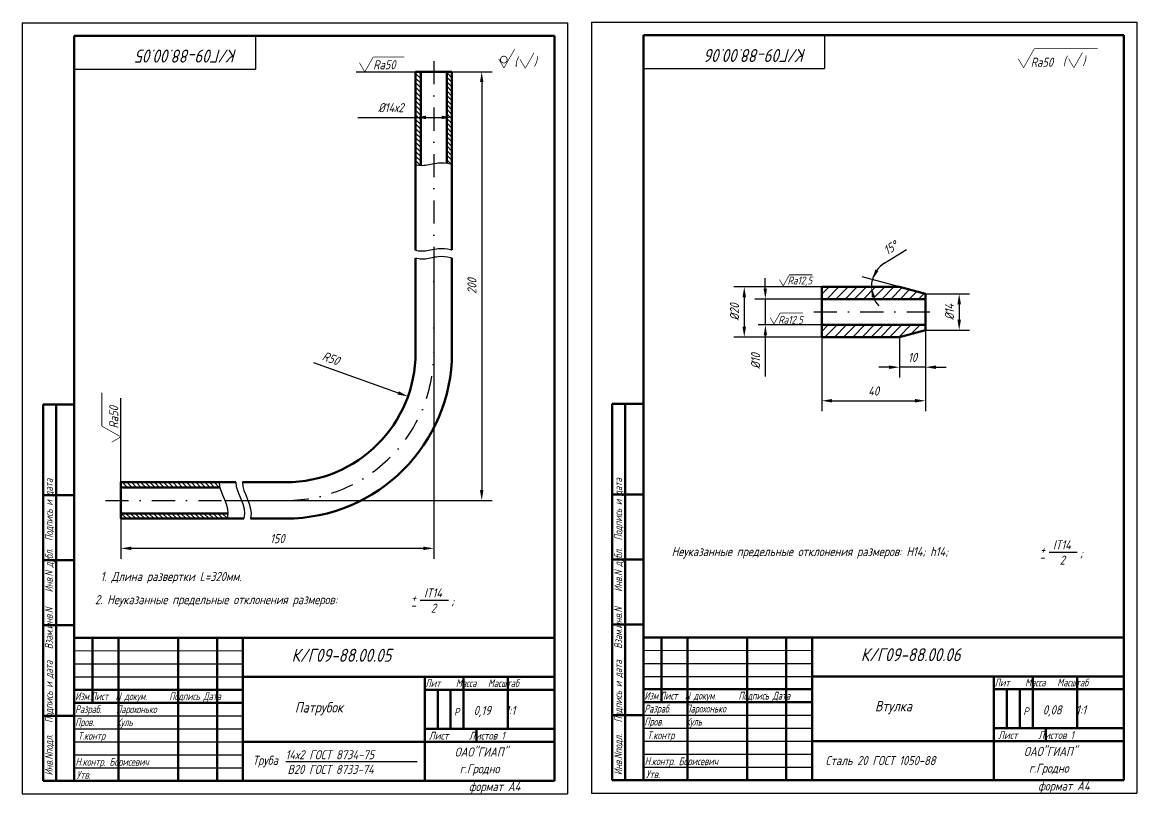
# Model space of a CAD drawing. Header units: inches. Extents: x 1065 to 7392, y 1020 to 3127.
# Drawn here: x 6845.6 to 7274.9, y 2294.4 to 2591.6 of the extents above; entities that cross this region are included whole.
import ezdxf

# ---------------------------------------------------------------- set-up
doc = ezdxf.new("R2010")
doc.units = ezdxf.units.IN
doc.header["$LTSCALE"] = 0.7
doc.header["$MEASUREMENT"] = 0
doc.linetypes.add('DASHDOT', pattern=[25.4, 12.7, -6.35, 0, -6.35])
doc.linetypes.add('HIDDEN', pattern=[9.525, 6.35, -3.175])
doc.styles.add('ROMANC', font='romanc', dxfattribs={"width": 0.8, "oblique": 15, "height": 3.5})
doc.styles.get("Standard").update_dxf_attribs({"font": 'romand.shx', "width": 0.8, "oblique": 15, "height": 3.5})
doc.dimstyles.get("Standard").update_dxf_attribs({"dimtxt": 3.5, "dimasz": 4, "dimexe": 4, "dimexo": 0, "dimgap": 2, "dimtad": 1, "dimdec": 0, "dimdsep": 46, "dimtxsty": 'Standard', "dimcen": 0.09, "dimadec": 0, "dimazin": 0, "dimtfac": 1, "dimtdec": 0, "dimtmove": 0, "dimatfit": 3, "dimfxl": 0, "dimtolj": 1, "dimtzin": 0, "dimlwd": 25, "dimlwe": 25, "dimarcsym": 0})

# ---------------------------------------------------------------- blocks, each defined once
blk = doc.blocks.new('*D294')
at = {"color": 0, "lineweight": 25}
blk.add_line((6957.77, 2460.59), (6990.43, 2448.83), dxfattribs=at)
blk.add_solid([(6990.65, 2449.46), (6990.2, 2448.2), (6994.19, 2447.47)], dxfattribs=at)
at = {"layer": 'DEFPOINTS', "color": 0, "lineweight": 25}
for p in [(6947.14, 2464.41), (6994.19, 2447.47)]:
    blk.add_point(p, dxfattribs=at)
at = {"color": 0, "lineweight": 25, "insert": (6964.54, 2462.13), "char_height": 3.5, "attachment_point": 5, "rotation": 340.2011}
blk.add_mtext('\\A1;R50', dxfattribs=at)
blk = doc.blocks.new('*D423')
at = {"color": 0, "lineweight": 25}
for p, q in [((7177.86, 2498.89), (7186.26, 2504.07)), ((7183.54, 2489.67), (7169.22, 2493.51))]:
    blk.add_line(p, q, dxfattribs=at)
for start, end in [(121.662, 165), (122.4436, 143.7218), (165, 180), (201.2782, 222.5564)]:
    blk.add_arc((7183.54, 2489.67), 10.83, start, end, dxfattribs=at)
for points in [[(7175.41, 2495.79), (7174.21, 2496.37), (7173.08, 2492.48)], [(7172.79, 2485.62), (7174.1, 2485.86), (7172.71, 2489.67)]]:
    blk.add_solid(points, dxfattribs=at)
at = {"layer": 'DEFPOINTS', "color": 0, "lineweight": 25}
for p in [(7172.75, 2490.62), (7153.57, 2489.67), (7183.54, 2489.67), (7183.54, 2489.67), (7193.54, 2486.99)]:
    blk.add_point(p, dxfattribs=at)
at = {"color": 0, "lineweight": 25, "insert": (7180.09, 2504.68), "char_height": 3.5, "attachment_point": 5, "rotation": 31.662}
blk.add_mtext('\\A1;15°', dxfattribs=at)
blk = doc.blocks.new('*D424')
at = {"color": 0, "lineweight": 25}
for p, q in [((7193.54, 2486.99), (7210.53, 2486.99)), ((7206.53, 2482.99), (7206.53, 2477)), ((7193.54, 2473), (7210.53, 2473))]:
    blk.add_line(p, q, dxfattribs=at)
for points in [[(7205.86, 2482.99), (7207.19, 2482.99), (7206.53, 2486.99)], [(7205.86, 2477), (7207.19, 2477), (7206.53, 2473)]]:
    blk.add_solid(points, dxfattribs=at)
at = {"layer": 'DEFPOINTS', "color": 0, "lineweight": 25}
for p in [(7193.54, 2486.99), (7193.54, 2473), (7206.53, 2473)]:
    blk.add_point(p, dxfattribs=at)
at = {"color": 0, "lineweight": 25, "insert": (7202.78, 2480), "char_height": 3.5, "attachment_point": 5, "rotation": 90}
blk.add_mtext('\\A1;%%C14', dxfattribs=at)
blk = doc.blocks.new('*D425')
at = {"color": 0, "lineweight": 25}
for p, q in [((7193.54, 2473), (7193.54, 2454.74)), ((7183.54, 2470.32), (7183.54, 2454.74)), ((7179.54, 2458.74), (7175.54, 2458.74)), ((7193.54, 2458.74), (7183.54, 2458.74)), ((7197.54, 2458.74), (7201.54, 2458.74))]:
    blk.add_line(p, q, dxfattribs=at)
for points in [[(7179.54, 2459.4), (7179.54, 2458.07), (7183.54, 2458.74)], [(7197.54, 2459.4), (7197.54, 2458.07), (7193.54, 2458.74)]]:
    blk.add_solid(points, dxfattribs=at)
at = {"layer": 'DEFPOINTS', "color": 0, "lineweight": 25}
for p in [(7193.54, 2473), (7183.54, 2470.32), (7183.54, 2458.74)]:
    blk.add_point(p, dxfattribs=at)
at = {"color": 0, "lineweight": 25, "insert": (7188.54, 2462.49), "char_height": 3.5, "attachment_point": 5}
blk.add_mtext('\\A1;10', dxfattribs=at)
blk = doc.blocks.new('*D422')
at = {"color": 0, "lineweight": 25}
for p, q in [((7193.54, 2473), (7193.54, 2441.8)), ((7153.57, 2470.32), (7153.57, 2441.8)), ((7157.57, 2445.8), (7189.54, 2445.8))]:
    blk.add_line(p, q, dxfattribs=at)
for points in [[(7157.57, 2446.47), (7157.57, 2445.14), (7153.57, 2445.8)], [(7189.54, 2446.47), (7189.54, 2445.14), (7193.54, 2445.8)]]:
    blk.add_solid(points, dxfattribs=at)
at = {"layer": 'DEFPOINTS', "color": 0, "lineweight": 25}
for p in [(7193.54, 2473), (7153.57, 2470.32), (7193.54, 2445.8)]:
    blk.add_point(p, dxfattribs=at)
at = {"color": 0, "lineweight": 25, "insert": (7173.56, 2449.55), "char_height": 3.5, "attachment_point": 5}
blk.add_mtext('\\A1;40', dxfattribs=at)

msp = doc.modelspace()

# ---------------------------------------------------------------- hatches: boundary and pattern name
at = {"lineweight": 25}
h = msp.add_hatch(dxfattribs=at)
h.set_pattern_fill('ANSI31', color=256, scale=10, angle=90, style=0)
h.set_pattern_definition([(135, (2430.4257, 3072.7463), (-0.88388348, -0.88388348), [])])
h.paths.add_polyline_path([(6999.14, 2554.97), (6997.14, 2554.97), (6997.14, 2550.97), (6997.14, 2536.81, 0.005854), (6997.58, 2536.71, 0.039188), (6999.14, 2536.5)])
h.paths.add_polyline_path([(7011.14, 2572.55), (7009.14, 2572.55), (7009.14, 2537.33, -0.02754), (7010.54, 2537.03, -0.007414), (7011.14, 2536.86)])
h.paths.add_polyline_path([(6999.14, 2572.55), (6997.14, 2572.55), (6997.14, 2554.97), (6999.14, 2554.97)])
edge = h.paths.add_edge_path()
edge.add_spline(control_points=[(6924.56, 2400.41), (6924.74, 2401.09), (6924.82, 2401.75), (6924.82, 2402.41)], knot_values=[29.152697, 29.152697, 29.152697, 29.152697, 30.972982, 30.972982, 30.972982, 30.972982], degree=3, periodic=0)
edge.add_line((6924.82, 2402.41), (6883.61, 2402.41))
edge.add_line((6883.61, 2402.41), (6883.61, 2400.41))
edge.add_line((6883.61, 2400.41), (6924.56, 2400.41))
edge = h.paths.add_edge_path()
edge.add_spline(control_points=[(6921.73, 2412.41), (6921.56, 2413.09), (6921.47, 2413.75), (6921.5, 2414.41)], knot_values=[16.89827, 16.89827, 16.89827, 16.89827, 19.106376, 19.106376, 19.106376, 19.106376], degree=3, periodic=0)
edge.add_line((6921.5, 2414.41), (6883.61, 2414.41))
edge.add_line((6883.61, 2414.41), (6883.61, 2412.41))
edge.add_line((6883.61, 2412.41), (6921.73, 2412.41))

# ---------------------------------------------------------------- linework, layer by layer
for p, q in [((6845.65, 2591.4), (6845.65, 2294.4)), ((6845.65, 2591.4), (7055.65, 2591.4)), ((7055.65, 2591.4), (7055.65, 2294.4)), ((7064.91, 2591.62), (7064.91, 2294.62)), ((7064.91, 2591.62), (7274.91, 2591.62)), ((7274.91, 2591.62), (7274.91, 2294.62)), ((7011.14, 2572.55), (6997.14, 2572.55)), ((6997.14, 2572.55), (6997.14, 2536.5)), ((7011.14, 2572.55), (6997.14, 2572.55)), ((6997.14, 2572.55), (7011.14, 2572.55)), ((7011.14, 2572.55), (7011.14, 2564.19)), ((7011.14, 2544.19), (7011.14, 2522.5)), ((6845.65, 2294.4), (7055.65, 2294.4)), ((7064.91, 2294.62), (7274.91, 2294.62))]:
    msp.add_line(p, q)
at = {"lineweight": 50}
for p, q in [((6865.65, 2586.4), (6865.65, 2299.4)), ((6865.65, 2586.4), (7050.65, 2586.4)), ((7050.65, 2586.4), (7050.65, 2299.4)), ((7084.91, 2586.62), (7084.91, 2299.62)), ((7084.91, 2586.62), (7269.91, 2586.62)), ((7269.91, 2586.62), (7269.91, 2299.62)), ((6997.14, 2572.55), (6997.14, 2503.84)), ((6997.14, 2572.55), (7011.14, 2572.55)), ((6999.14, 2572.55), (6999.14, 2536.5)), ((7009.14, 2572.55), (7009.14, 2537.33)), ((7011.14, 2572.55), (7011.14, 2503.89)), ((6997.14, 2500.78), (6997.14, 2464.41)), ((7011.14, 2500.82), (7011.14, 2464.41)), ((7153.57, 2489.67), (7153.57, 2470.32)), ((7183.54, 2489.67), (7153.57, 2489.67)), ((7193.54, 2486.99), (7183.54, 2489.67)), ((7153.57, 2485), (7193.54, 2485)), ((7153.57, 2475), (7193.54, 2475)), ((7193.54, 2473), (7183.54, 2470.32)), ((7183.54, 2470.32), (7153.57, 2470.32)), ((6853.65, 2444.4), (6853.65, 2299.4)), ((6853.65, 2444.4), (6865.65, 2444.4)), ((6858.65, 2444.4), (6858.65, 2299.4)), ((7072.91, 2444.62), (7072.91, 2299.62)), ((7072.91, 2444.62), (7084.91, 2444.62)), ((7077.91, 2444.62), (7077.91, 2299.62)), ((6883.61, 2414.41), (6921.5, 2414.41)), ((6883.61, 2414.41), (6927.95, 2414.41)), ((6930.44, 2414.41), (6947.14, 2414.41)), ((6853.65, 2409.4), (6865.65, 2409.4)), ((6883.61, 2412.41), (6921.73, 2412.41)), ((7072.91, 2409.62), (7084.91, 2409.62)), ((6883.61, 2402.41), (6924.82, 2402.41)), ((6883.61, 2400.41), (6924.56, 2400.41)), ((6883.61, 2400.41), (6931.02, 2400.41)), ((6933.5, 2400.41), (6947.14, 2400.41)), ((6853.65, 2384.4), (6865.65, 2384.4)), ((7072.91, 2384.62), (7084.91, 2384.62)), ((6853.65, 2359.4), (6865.65, 2359.4)), ((7072.91, 2359.62), (7084.91, 2359.62)), ((6865.65, 2354.4), (7050.65, 2354.4)), ((6872.65, 2354.4), (6872.65, 2329.4)), ((6882.65, 2354.4), (6882.65, 2299.4)), ((6905.65, 2354.4), (6905.65, 2299.4)), ((6920.65, 2354.4), (6920.65, 2299.4)), ((6930.65, 2354.4), (6930.65, 2299.4)), ((7084.91, 2354.62), (7269.91, 2354.62)), ((7091.91, 2354.62), (7091.91, 2329.62)), ((7101.91, 2354.62), (7101.91, 2299.62)), ((7124.91, 2354.62), (7124.91, 2299.62)), ((7139.91, 2354.62), (7139.91, 2299.62)), ((7149.91, 2354.62), (7149.91, 2299.62)), ((7219.91, 2339.62), (7219.91, 2299.62)), ((7234.91, 2339.62), (7234.91, 2319.62)), ((7251.91, 2339.62), (7251.91, 2319.62)), ((7000.65, 2339.4), (7000.65, 2299.4)), ((7015.65, 2339.4), (7015.65, 2319.4)), ((7032.65, 2339.4), (7032.65, 2319.4)), ((6865.65, 2334.4), (6930.65, 2334.4)), ((7000.65, 2334.4), (7050.65, 2334.4)), ((7005.65, 2334.4), (7005.65, 2319.4)), ((7010.65, 2334.4), (7010.65, 2319.4)), ((7084.91, 2334.62), (7149.91, 2334.62)), ((7219.91, 2334.62), (7269.91, 2334.62)), ((7224.91, 2334.62), (7224.91, 2319.62)), ((7229.91, 2334.62), (7229.91, 2319.62)), ((6865.65, 2329.4), (6930.65, 2329.4)), ((7084.91, 2329.62), (7149.91, 2329.62)), ((6853.65, 2324.4), (6865.65, 2324.4)), ((7072.91, 2324.62), (7084.91, 2324.62)), ((7000.65, 2319.4), (7050.65, 2319.4)), ((7020.65, 2319.4), (7020.65, 2314.4)), ((7219.91, 2319.62), (7269.91, 2319.62)), ((7239.91, 2319.62), (7239.91, 2314.62)), ((6853.65, 2299.4), (7050.65, 2299.4)), ((7072.91, 2299.62), (7269.91, 2299.62))]:
    msp.add_line(p, q, dxfattribs=at)
at = {"linetype": 'DASHDOT'}
for p, q in [((7004.14, 2576.61), (7004.14, 2464.41)), ((7150.57, 2480), (7196.82, 2480)), ((6877.72, 2407.41), (6947.14, 2407.41))]:
    msp.add_line(p, q, dxfattribs=at)
at = {"lineweight": 25}
for p, q in [((6974.25, 2572.55), (6998.14, 2572.55)), ((6997.14, 2572.55), (6997.14, 2550.97)), ((7011.14, 2572.55), (7011.14, 2550.97)), ((7011.14, 2572.55), (7026.6, 2572.55)), ((7022.6, 2568.55), (7022.6, 2411.41)), ((6974.9, 2554.97), (7007.14, 2554.97)), ((7004.14, 2501.15), (7004.14, 2384.93)), ((7131.85, 2489), (7131.85, 2493)), ((7153.57, 2489.67), (7119.74, 2489.67)), ((7123.74, 2485.67), (7123.74, 2474.32)), ((7153.57, 2486.83), (7156.41, 2489.67)), ((7155.49, 2485), (7160.17, 2489.67)), ((7159.03, 2485), (7163.58, 2489.56)), ((7162.56, 2485), (7167.24, 2489.67)), ((7166.1, 2485), (7170.77, 2489.67)), ((7169.63, 2485), (7174.31, 2489.67)), ((7173.17, 2485), (7177.84, 2489.67)), ((7176.71, 2485), (7181.38, 2489.67)), ((7180.24, 2485), (7184.62, 2489.38)), ((7183.78, 2485), (7187.41, 2488.64)), ((7187.31, 2485), (7190.2, 2487.89)), ((7190.85, 2485), (7192.99, 2487.14)), ((7153.57, 2485), (7127.85, 2485)), ((7131.85, 2485), (7131.85, 2475)), ((7163.54, 2485), (7161.54, 2485)), ((7153.57, 2475), (7129.14, 2475)), ((7153.57, 2472.51), (7156.07, 2475)), ((7154.82, 2470.32), (7159.5, 2475)), ((7158.49, 2470.32), (7163.17, 2475)), ((7159.57, 2474.94), (7159.63, 2475)), ((7163.54, 2475), (7159.57, 2475)), ((7162.03, 2470.32), (7166.71, 2475)), ((7165.56, 2470.32), (7170.24, 2475)), ((7169.1, 2470.32), (7173.78, 2475)), ((7172.63, 2470.32), (7177.31, 2475)), ((7176.17, 2470.32), (7180.85, 2475)), ((7179.7, 2470.32), (7184.38, 2475)), ((7183.24, 2470.32), (7187.92, 2475)), ((7187.96, 2471.5), (7191.45, 2475)), ((7192.79, 2472.8), (7193.54, 2473.55)), ((7153.57, 2470.32), (7119.74, 2470.32)), ((7131.85, 2471), (7131.85, 2455.17)), ((6883.61, 2414.41), (6883.61, 2446.76)), ((6883.61, 2414.41), (6883.61, 2400.41)), ((6923.65, 2407.41), (7026.6, 2407.41)), ((6883.61, 2400.41), (6883.61, 2384.93)), ((7000.14, 2388.93), (6887.61, 2388.93)), ((7241.2, 2387.51), (7252.02, 2387.51)), ((6998.96, 2368.99), (7009.78, 2368.99)), ((6865.65, 2344.4), (6930.65, 2344.4)), ((7084.91, 2344.62), (7149.91, 2344.62)), ((7084.91, 2339.62), (7149.91, 2339.62)), ((6865.65, 2339.4), (6930.65, 2339.4)), ((6865.65, 2324.4), (6930.65, 2324.4)), ((7084.91, 2324.62), (7149.91, 2324.62)), ((6865.65, 2319.4), (6930.65, 2319.4)), ((7084.91, 2319.62), (7149.91, 2319.62)), ((6865.65, 2314.4), (6930.65, 2314.4)), ((7084.91, 2314.62), (7149.91, 2314.62)), ((7084.91, 2309.62), (7149.91, 2309.62)), ((6865.65, 2309.4), (6930.65, 2309.4)), ((6947.16, 2306.84), (6997.75, 2306.84)), ((6865.65, 2304.4), (6930.65, 2304.4)), ((7084.91, 2304.62), (7149.91, 2304.62))]:
    msp.add_line(p, q, dxfattribs=at)
at = {"linetype": 'HIDDEN', "lineweight": 25}
for p, q in [((6997.14, 2564.06), (6997.14, 2544.28)), ((7011.14, 2564.27), (7011.14, 2543.7))]:
    msp.add_line(p, q, dxfattribs=at)
at = {"linetype": 'Continuous', "lineweight": 50}
for p, q in [((7193.54, 2487), (7193.54, 2473)), ((6883.61, 2414.41), (6883.61, 2400.41))]:
    msp.add_line(p, q, dxfattribs=at)
at = {"lineweight": 15}
for p, q in [((6865.65, 2349.4), (6930.65, 2349.4)), ((7084.91, 2349.62), (7149.91, 2349.62))]:
    msp.add_line(p, q, dxfattribs=at)
at = {"color": 1, "lineweight": 50}
for p, q in [((7149.91, 2339.62), (7269.91, 2339.62)), ((6930.65, 2339.4), (7050.65, 2339.4)), ((6930.65, 2314.4), (7050.65, 2314.4)), ((7149.91, 2314.62), (7269.91, 2314.62))]:
    msp.add_line(p, q, dxfattribs=at)
for points, const_width in [([(6935.5, 2573.52), (6935.5, 2586.52)], 0.5), ([(7154.76, 2573.73), (7154.76, 2586.73)], 0.5), ([(7031.18, 2574.01), (7035.35, 2581.35)], 0.25), ([(7039.38, 2573.87), (7042.72, 2579.76)], 0.25), ([(7231.31, 2574.09), (7235.48, 2581.43)], 0.25), ([(7235.48, 2581.43), (7259.84, 2581.43)], 0.3), ([(7250.69, 2574.09), (7254.03, 2579.97)], 0.25), ([(6975.54, 2576), (6977.57, 2572.5)], 0.25), ([(6977.57, 2572.5), (6980.84, 2578.26)], 0.25), ([(6980.84, 2578.26), (6992.76, 2578.26)], 0.3), ([(7029.15, 2577.51), (7031.18, 2574.01)], 0.25), ([(7037.35, 2577.37), (7039.38, 2573.87)], 0.25), ([(7229.28, 2577.59), (7231.31, 2574.09)], 0.25), ([(7248.65, 2577.59), (7250.69, 2574.09)], 0.25), ([(6865.5, 2573.52), (6935.5, 2573.52)], 0.5), ([(7084.76, 2573.73), (7154.76, 2573.73)], 0.5), ([(7138.74, 2490.05), (7141.15, 2494.3)], 0.25), ([(7141.15, 2494.3), (7150.02, 2494.3)], 0.3), ([(7137.33, 2492.47), (7138.74, 2490.05)], 0.25), ([(7133.75, 2477.78), (7135.15, 2475.37)], 0.25), ([(7135.15, 2475.37), (7137.56, 2479.62)], 0.25), ([(7137.56, 2479.62), (7146.43, 2479.62)], 0.3), ([(6876.27, 2436.04), (6876.27, 2448.92)], 0.3), ([(6883.61, 2431.88), (6876.27, 2436.04)], 0.25), ([(6880.11, 2429.84), (6883.61, 2431.88)], 0.25)]:
    msp.add_lwpolyline(points, dxfattribs=dict(const_width=const_width))
at = {"const_width": 0.3}
for points in [[(7032.41, 2577.24, 1.02775), (7029.85, 2577.24, 1.02775)], [(7032.41, 2577.24, -1.02775), (7029.85, 2577.24, -1.02775)]]:
    msp.add_lwpolyline(points, format="xyb", dxfattribs=at)
for points in [[(6997.14, 2536.81, 0.005854), (6997.58, 2536.71, 0.069654), (7000.37, 2536.51, 0.045006), (7002.9, 2536.91, -0.037919), (7005.89, 2537.43, -0.090658), (7010.54, 2537.03, -0.007414), (7011.14, 2536.86)], [(6997.14, 2503.84, 0.005854), (6997.58, 2503.74, 0.069654), (7000.37, 2503.54, 0.045006), (7002.9, 2503.94, -0.037919), (7005.89, 2504.46, -0.090658), (7010.54, 2504.06, -0.007414), (7011.14, 2503.89)], [(6997.14, 2500.78, 0.005854), (6997.58, 2500.68, 0.069654), (7000.37, 2500.48, 0.045006), (7002.9, 2500.88, -0.037919), (7005.89, 2501.4, -0.090658), (7010.54, 2501, -0.007414), (7011.14, 2500.82)]]:
    msp.add_lwpolyline(points, format="xyb")
at = {"lineweight": 50}
for radius in [50, 64]:
    msp.add_arc((6947.14, 2464.41), radius, 270, 0, dxfattribs=at)
at = {"linetype": 'DASHDOT', "lineweight": 25}
msp.add_arc((6947.14, 2464.41), 57, 270, 0, dxfattribs=at)
at = {"lineweight": 25}
for points in [[(6921.5, 2414.41), (6921.33, 2410.22), (6925.95, 2405.65), (6924.56, 2400.41)], [(6927.95, 2414.41), (6927.78, 2410.22), (6932.4, 2405.65), (6931.02, 2400.41)], [(6930.44, 2414.41), (6930.27, 2410.22), (6934.88, 2405.65), (6933.5, 2400.41)]]:
    msp.add_open_spline(points, degree=3, dxfattribs=at)
for points in [[(7021.94, 2568.55), (7023.27, 2568.55), (7022.6, 2572.55)], [(7001.14, 2555.64), (7001.14, 2554.31), (6997.14, 2554.97)], [(7007.14, 2555.64), (7007.14, 2554.31), (7011.14, 2554.97)], [(7123.07, 2485.67), (7124.4, 2485.67), (7123.74, 2489.67)], [(7131.18, 2489), (7132.51, 2489), (7131.85, 2485)], [(7123.07, 2474.32), (7124.4, 2474.32), (7123.74, 2470.32)], [(7131.22, 2471), (7132.55, 2471), (7131.89, 2475)], [(7021.94, 2411.41), (7023.27, 2411.41), (7022.6, 2407.41)], [(6887.61, 2389.6), (6887.61, 2388.27), (6883.61, 2388.93)], [(7000.14, 2389.6), (7000.14, 2388.27), (7004.14, 2388.93)]]:
    msp.add_solid(points, dxfattribs=at)
at = {"layer": 'DEFPOINTS', "color": 0, "linetype": 'ByBlock'}
for p in [(6998.13, 2572.12), (6883.99, 2445.7)]:
    msp.add_point(p, dxfattribs=at)

# ---------------------------------------------------------------- texts
at = {"style": 'ROMANC', "oblique": 15, "width": 0.8}
for s, p in [('(', (7035.2, 2574.7)), (')', (7042.69, 2574.84)), ('(', (7246.5, 2574.92)), (')', (7254, 2575.05))]:
    msp.add_text(s, height=3.5, dxfattribs=at).set_placement(p)
at = {"lineweight": 35, "char_height": 5, "width": 116.2188, "attachment_point": 1, "rotation": 180}
for s, insert in [('К/Г09-88.00.05 ', (6928.38, 2576.1)), ('К/Г09-88.00.06 ', (7147.64, 2576.31))]:
    msp.add_mtext(s, dxfattribs=dict(at, insert=insert))
at = {"lineweight": 25, "attachment_point": 1}
for s, insert, char_height, width in [('Ra50', (6980.82, 2577), 3.5, 29.1251), ('Ra50', (7234.1, 2577.97), 3.5, 29.1251), ('Ra12,5', (7140.42, 2493.63), 3, 25.3892), ('Ra12,5', (7136.84, 2478.48), 3, 25.3892), ('IT14', (7242.64, 2392.03), 3.5, 19.7907), (' Неуказанные предельные отклонения размеров: H14; h14; ', (7093.93, 2389.44), 3.5, 158.004), ('+', (7237.69, 2390.21), 3.5, 4.3989), (';', (7253.08, 2388.87), 3.5, 9.0235), ('-', (7237.47, 2387.28), 3.5, 6.6548), ('2', (7245.26, 2386.15), 3.5, 17.1446), ('1. Длина развертки L=320мм.', (6875.8, 2379.84), 3.5, 98.3226), ('2. Неуказанные предельные отклонения размеров:  ', (6873.65, 2370.92), 3.5, 158.004), ('+', (6995.45, 2371.69), 3.5, 4.3989), ('IT14', (7000.4, 2373.51), 3.5, 19.7907), ('-', (6995.23, 2368.76), 3.5, 6.6548), ('2', (7003.02, 2367.64), 3.5, 17.1446), (';', (7010.84, 2370.36), 3.5, 9.0235), ('{\\W0.7;Лит    Масса   Масштаб}', (7000.84, 2338.51), 3, 48.3624), ('{\\W0.7;Лит    Масса   Масштаб}', (7220.1, 2338.72), 3, 48.3624), ('{\\W0.6; Изм.Лист  N докум.      Подпись Дата\\P Разраб.    Парохонько\\P Пров.      Куль}', (6864.57, 2333.45), 3, 75.9719), ('{\\W0.6; Изм.Лист  N докум.      Подпись Дата\\P Разраб.    Парохонько\\P Пров.      Куль}', (7083.83, 2333.67), 3, 75.9719), ('Р', (7011.93, 2327.44), 3, 4.7355), ('0,19   1:1', (7019.5, 2328.23), 3.5, 30.5998), ('Р', (7231.19, 2327.65), 3, 4.7355), ('0,08   1:1', (7238.76, 2328.45), 3.5, 30.5998), ('{\\W0.7;Т.контр}', (6867.08, 2318.19), 3, 65.7648), ('Лист     Листов 1', (7002.25, 2318.27), 3, 49.4707), ('{\\W0.7;Т.контр}', (7086.34, 2318.41), 3, 65.7648), ('Лист     Листов 1', (7221.51, 2318.48), 3, 49.4707), ('14х2 ГОСТ 8734-75', (6947.04, 2311.15), 3.5, 73.1572), ('{\\W0.7; Н.контр. Борисевич}', (6864.63, 2308.18), 3, 40.546), ('Труба', (6934.38, 2309.02), 3.5, 36.5786), ('В20 ГОСТ 8733-74', (6947.81, 2305.51), 3.5, 72.5735), ('г.Гродно', (7014.14, 2305.78), 3.5, 35.0627), ('{\\W0.7; Н.контр. Борисевич}', (7083.89, 2308.4), 3, 40.546), ('Сталь 20 ГОСТ 1050-88', (7155.05, 2308.93), 3.5, 67.3789), ('г.Гродно', (7233.4, 2305.99), 3.5, 35.0627), ('{\\W0.7;Утв.     }', (6866.57, 2303.19), 3, 39.2217), ('{\\W0.7;Утв.     }', (7085.83, 2303.4), 3, 39.2217), ('формат А4', (7017.67, 2298.91), 3.5, 32.7454), ('формат А4', (7236.93, 2299.13), 3.5, 32.7454)]:
    msp.add_mtext(s, dxfattribs=dict(at, insert=insert, char_height=char_height, width=width))
at = {"lineweight": 25, "char_height": 3.5, "attachment_point": 5}
for s, insert in [('\\A1;%%C14х2', (6987.61, 2558.72)), ('\\A1;150', (6943.88, 2392.68))]:
    msp.add_mtext(s, dxfattribs=dict(at, insert=insert))
at = {"lineweight": 25, "char_height": 3.5, "attachment_point": 5, "rotation": 90}
for s, insert in [('\\A1;200', (7018.85, 2489.98)), ('\\A1;%%C20', (7119.99, 2480)), ('\\A1;%%C10', (7128.1, 2461.09))]:
    msp.add_mtext(s, dxfattribs=dict(at, insert=insert))
at = {"lineweight": 25, "attachment_point": 1, "rotation": 90}
for s, insert, char_height, width in [('Ra50', (6879.12, 2435.12), 3.5, 29.1251), ('{\\W0.7; Инв.Nподл.   Подпись и дата   Взам.инв.N    Инв.N дубл.  Подпись и дата}', (6854.41, 2299.92), 3, 144.2887), ('{\\W0.7; Инв.Nподл.   Подпись и дата   Взам.инв.N    Инв.N дубл.  Подпись и дата}', (7073.67, 2300.13), 3, 144.2887)]:
    msp.add_mtext(s, dxfattribs=dict(at, insert=insert, char_height=char_height, width=width))
at = {"lineweight": 35, "attachment_point": 1}
for s, insert, char_height, width in [('К/Г09-88.00.05', (6949.38, 2350.24), 5, 116.2188), ('К/Г09-88.00.06', (7168.64, 2350.46), 5, 116.2188), ('ОАО"ГИАП"', (7012.23, 2312.22), 3.5, 36.171), ('ОАО"ГИАП"', (7231.49, 2312.44), 3.5, 36.171)]:
    msp.add_mtext(s, dxfattribs=dict(at, insert=insert, char_height=char_height, width=width))
at = {"lineweight": 30, "char_height": 4, "width": 61.9449, "attachment_point": 1}
for s, insert in [('Патрубок ', (6950.66, 2329.68)), ('Втулка ', (7174.1, 2330.13))]:
    msp.add_mtext(s, dxfattribs=dict(at, insert=insert))

# ---------------------------------------------------------------- dimensions: what is measured, and where the dimension line sits
at = {"lineweight": 25}
dim = msp.add_angular_dim_2l(base=(7172.75, 2490.62), line1=((7183.54, 2489.67), (7153.57, 2489.67)), line2=((7193.54, 2486.99), (7183.54, 2489.67)), dimstyle='Standard', dxfattribs=at)
dim.commit()
dim.dimension.update_dxf_attribs({"geometry": '*D423', "text_midpoint": (7180.09, 2504.68)})
dim = msp.add_linear_dim(base=(7206.53, 2473), p1=(7193.54, 2486.99), p2=(7193.54, 2473), angle=90, text='%%C14', dimstyle='Standard', dxfattribs=at)
dim.commit()
dim.dimension.update_dxf_attribs({"geometry": '*D424', "text_midpoint": (7202.78, 2480)})
for base, p1, p2, picture, middle in [((7193.54, 2445.8), (7153.57, 2470.32), (7193.54, 2473), '*D422', (7173.56, 2449.55)), ((7183.54, 2458.74), (7193.54, 2473), (7183.54, 2470.32), '*D425', (7188.54, 2462.49))]:
    dim = msp.add_linear_dim(base=base, p1=p1, p2=p2, dimstyle='Standard', dxfattribs=at)
    dim.commit()
    dim.dimension.update_dxf_attribs({"geometry": picture, "text_midpoint": middle})
dim = msp.add_radius_dim(center=(6947.14, 2464.41), mpoint=(6994.19, 2447.47), dimstyle='Standard', dxfattribs=at)
dim.commit()
dim.dimension.update_dxf_attribs({"geometry": '*D294', "text_midpoint": (6963.27, 2458.61), "dimtype": 164})

doc.saveas('drawing.dxf')
